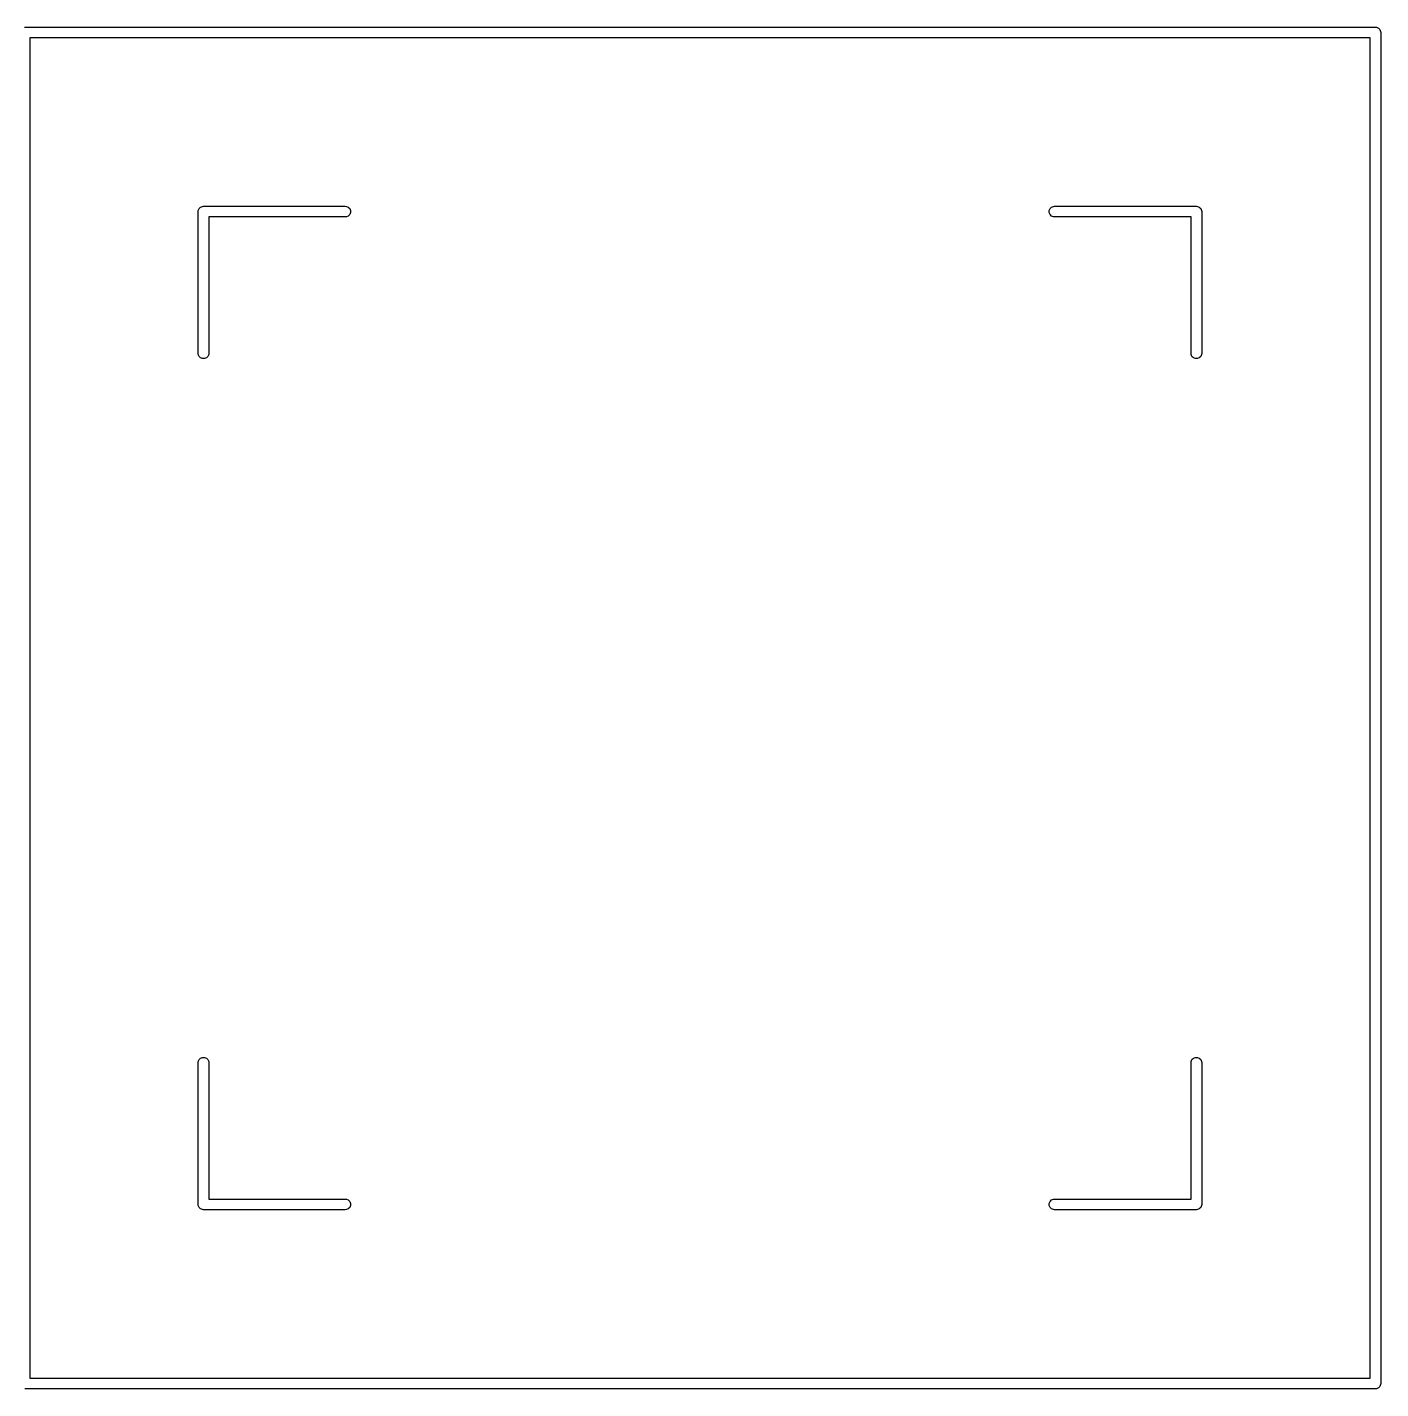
# Model space of a CAD drawing. Extents: x 13 to 301, y -107 to -13.
# Drawn here: x 199.72 to 218.81, y -100.3 to -81.1 of the extents above; entities that cross this region are included whole.
import ezdxf

# ---------------------------------------------------------------- set-up
doc = ezdxf.new("R2010")
doc.units = 0
doc.layers.add('BLACK', color=7, linetype='CONTINUOUS')

msp = doc.modelspace()

# ---------------------------------------------------------------- linework, layer by layer
at = {"layer": 'BLACK', "linetype": 'CONTINUOUS'}
for p, q in [((199.683957, -81.095367), (218.733957, -81.095367)), ((218.733957, -81.095367), (218.748589, -81.096808)), ((218.748589, -81.096808), (218.775625, -81.108007)), ((218.775625, -81.108007), (218.796317, -81.128699)), ((218.796317, -81.128699), (218.807516, -81.155735)), ((218.807516, -81.155735), (218.808957, -81.170367)), ((218.808957, -81.170367), (218.808957, -100.220367)), ((199.758957, -81.245367), (199.758957, -100.145367)), ((218.658957, -81.245367), (199.758957, -81.245367)), ((218.658957, -100.145367), (218.658957, -81.245367)), ((202.133957, -83.695367), (202.135398, -83.680735)), ((202.133957, -85.695367), (202.133957, -83.695367)), ((202.135398, -83.680735), (202.146597, -83.653699)), ((202.146597, -83.653699), (202.167289, -83.633007)), ((202.167289, -83.633007), (202.194325, -83.621808)), ((202.194325, -83.621808), (202.208957, -83.620367)), ((202.208957, -83.620367), (204.208957, -83.620367)), ((204.208957, -83.620367), (204.223589, -83.621808)), ((204.223589, -83.621808), (204.250625, -83.633007)), ((204.250625, -83.633007), (204.271317, -83.653699)), ((204.271317, -83.653699), (204.282516, -83.680735)), ((204.282516, -83.709999), (204.271317, -83.737035)), ((204.282516, -83.680735), (204.282516, -83.709999)), ((214.135398, -83.680735), (214.146597, -83.653699)), ((214.135398, -83.709999), (214.135398, -83.680735)), ((214.146597, -83.737035), (214.135398, -83.709999)), ((214.146597, -83.653699), (214.167289, -83.633007)), ((214.167289, -83.633007), (214.194325, -83.621808)), ((214.194325, -83.621808), (214.208957, -83.620367)), ((214.208957, -83.620367), (216.208957, -83.620367)), ((216.208957, -83.620367), (216.223589, -83.621808)), ((216.223589, -83.621808), (216.250625, -83.633007)), ((216.250625, -83.633007), (216.271317, -83.653699)), ((216.271317, -83.653699), (216.282516, -83.680735)), ((216.282516, -83.680735), (216.283957, -83.695367)), ((216.283957, -83.695367), (216.283957, -85.695367)), ((204.208957, -83.770367), (202.283957, -83.770367)), ((202.283957, -83.770367), (202.283957, -85.695367)), ((204.223589, -83.768926), (204.208957, -83.770367)), ((204.250625, -83.757727), (204.223589, -83.768926)), ((204.271317, -83.737035), (204.250625, -83.757727)), ((214.167289, -83.757727), (214.146597, -83.737035)), ((214.194325, -83.768926), (214.167289, -83.757727)), ((214.208957, -83.770367), (214.194325, -83.768926)), ((216.133957, -83.770367), (214.208957, -83.770367)), ((216.133957, -85.695367), (216.133957, -83.770367)), ((202.135398, -85.709999), (202.133957, -85.695367)), ((202.146597, -85.737035), (202.135398, -85.709999)), ((202.167289, -85.757727), (202.146597, -85.737035)), ((202.194325, -85.768926), (202.167289, -85.757727)), ((202.223589, -85.768926), (202.194325, -85.768926)), ((202.250625, -85.757727), (202.223589, -85.768926)), ((202.271317, -85.737035), (202.250625, -85.757727)), ((202.282516, -85.709999), (202.271317, -85.737035)), ((202.283957, -85.695367), (202.282516, -85.709999)), ((216.135398, -85.709999), (216.133957, -85.695367)), ((216.146597, -85.737035), (216.135398, -85.709999)), ((216.167289, -85.757727), (216.146597, -85.737035)), ((216.194325, -85.768926), (216.167289, -85.757727)), ((216.223589, -85.768926), (216.194325, -85.768926)), ((216.250625, -85.757727), (216.223589, -85.768926)), ((216.271317, -85.737035), (216.250625, -85.757727)), ((216.282516, -85.709999), (216.271317, -85.737035)), ((216.283957, -85.695367), (216.282516, -85.709999)), ((202.133957, -95.695367), (202.135398, -95.680735)), ((202.133957, -97.695367), (202.133957, -95.695367)), ((202.135398, -95.680735), (202.146597, -95.653699)), ((202.146597, -95.653699), (202.167289, -95.633007)), ((202.167289, -95.633007), (202.194325, -95.621808)), ((202.194325, -95.621808), (202.223589, -95.621808)), ((202.223589, -95.621808), (202.250625, -95.633007)), ((202.250625, -95.633007), (202.271317, -95.653699)), ((202.271317, -95.653699), (202.282516, -95.680735)), ((202.282516, -95.680735), (202.283957, -95.695367)), ((202.283957, -95.695367), (202.283957, -97.620367)), ((216.133957, -95.695367), (216.135398, -95.680735)), ((216.133957, -97.620367), (216.133957, -95.695367)), ((216.135398, -95.680735), (216.146597, -95.653699)), ((216.146597, -95.653699), (216.167289, -95.633007)), ((216.167289, -95.633007), (216.194325, -95.621808)), ((216.194325, -95.621808), (216.223589, -95.621808)), ((216.223589, -95.621808), (216.250625, -95.633007)), ((216.250625, -95.633007), (216.271317, -95.653699)), ((216.271317, -95.653699), (216.282516, -95.680735)), ((216.282516, -95.680735), (216.283957, -95.695367)), ((216.283957, -95.695367), (216.283957, -97.695367)), ((202.135398, -97.709999), (202.133957, -97.695367)), ((202.146597, -97.737035), (202.135398, -97.709999)), ((202.283957, -97.620367), (204.208957, -97.620367)), ((204.208957, -97.620367), (204.223589, -97.621808)), ((204.223589, -97.621808), (204.250625, -97.633007)), ((204.250625, -97.633007), (204.271317, -97.653699)), ((204.271317, -97.653699), (204.282516, -97.680735)), ((204.282516, -97.709999), (204.271317, -97.737035)), ((204.282516, -97.680735), (204.282516, -97.709999)), ((214.135398, -97.680735), (214.146597, -97.653699)), ((214.135398, -97.709999), (214.135398, -97.680735)), ((214.146597, -97.737035), (214.135398, -97.709999)), ((214.146597, -97.653699), (214.167289, -97.633007)), ((214.167289, -97.633007), (214.194325, -97.621808)), ((214.194325, -97.621808), (214.208957, -97.620367)), ((214.208957, -97.620367), (216.133957, -97.620367)), ((216.282516, -97.709999), (216.271317, -97.737035)), ((216.283957, -97.695367), (216.282516, -97.709999)), ((202.167289, -97.757727), (202.146597, -97.737035)), ((202.194325, -97.768926), (202.167289, -97.757727)), ((202.208957, -97.770367), (202.194325, -97.768926)), ((204.208957, -97.770367), (202.208957, -97.770367)), ((204.223589, -97.768926), (204.208957, -97.770367)), ((204.250625, -97.757727), (204.223589, -97.768926)), ((204.271317, -97.737035), (204.250625, -97.757727)), ((214.167289, -97.757727), (214.146597, -97.737035)), ((214.194325, -97.768926), (214.167289, -97.757727)), ((214.208957, -97.770367), (214.194325, -97.768926)), ((216.208957, -97.770367), (214.208957, -97.770367)), ((216.223589, -97.768926), (216.208957, -97.770367)), ((216.250625, -97.757727), (216.223589, -97.768926)), ((216.271317, -97.737035), (216.250625, -97.757727)), ((199.758957, -100.145367), (218.658957, -100.145367)), ((218.808957, -100.220367), (218.807516, -100.234999)), ((218.733957, -100.295367), (199.688542, -100.295367)), ((218.748589, -100.293926), (218.733957, -100.295367)), ((218.775625, -100.282727), (218.748589, -100.293926)), ((218.796317, -100.262035), (218.775625, -100.282727)), ((218.807516, -100.234999), (218.796317, -100.262035))]:
    msp.add_line(p, q, dxfattribs=at)

doc.saveas('drawing.dxf')
